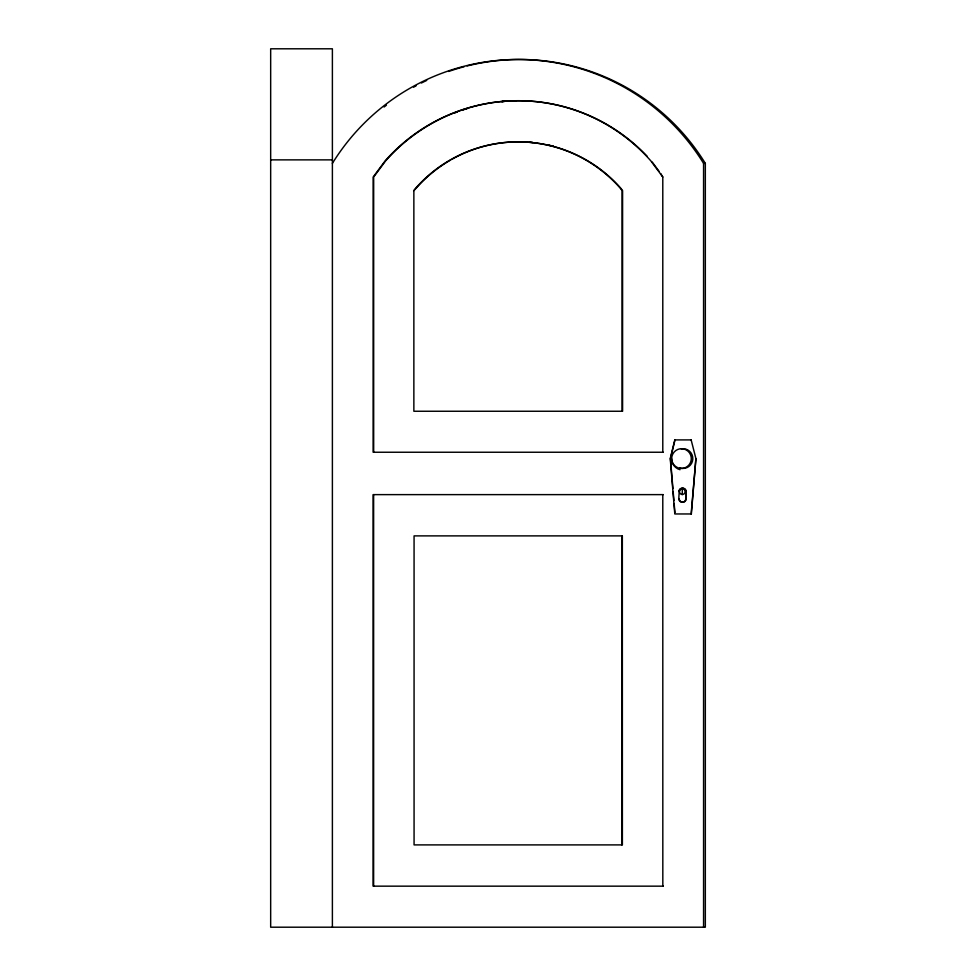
<?xml version="1.0" encoding="UTF-8"?>
<svg xmlns="http://www.w3.org/2000/svg" width="976" height="976" viewBox="0 0 976 976"><rect width="100%" height="100%" fill="white"/><g stroke="black" fill="none" stroke-linecap="round" stroke-linejoin="round"><path stroke-width="1.46" d="M691.142 513.962L695.912 458.586L691.35 513.962L674.806 513.962L670.244 458.586L674.806 439.908L691.35 439.908M672.915 488.512L670.439 458.586L675.014 439.908M663.29 452.242L373.161 452.242L373.161 177.022L385.081 160.942A178.974 177.632 90 0 1 650.882 160.942L662.789 177.022L662.789 452.242M373.674 452.242L373.674 177.022L385.581 160.942A178.974 177.632 90 0 1 647.332 156.489M452.034 159.21A137.823 136.786 -90 0 1 620.821 188.246L622.59 190.637L622.59 411.25L413.861 411.25L413.861 190.637L415.63 188.246A137.823 136.786 -90 0 1 620.321 188.246L622.09 190.637L622.09 411.25M681.211 448.875L683.773 448.74A9.87 9.797 -90 0 1 684.737 468.297L682.187 468.419A9.87 9.797 -90 0 1 679.686 467.882M270.669 159.869L332.389 159.869M332.389 163.382A220.21 218.563 -90 0 1 703.574 163.382L705.331 163.382L705.331 927.2L270.669 927.2L270.669 48.8L332.389 48.8L332.389 927.2M662.789 177.022L660.74 173.582M413.861 190.637L416.13 188.246A137.823 136.786 -90 0 1 450.778 159.93M678.784 491.209A3.562 3.538 -90 0 1 685.786 491.209L685.786 498.724A3.526 3.501 -90 0 1 682.285 502.25A3.526 3.501 -90 0 1 678.784 498.724L679.235 491.209A3.562 3.538 -90 0 1 680.418 489M663.29 494.625L373.125 494.625L373.125 886.159L663.338 886.159M678.784 498.724L679.235 498.724A3.526 3.501 -90 0 0 679.711 500.481M652.236 162.089L659.032 171.276M691.142 439.908L695.912 458.586M673.159 491.514L673.904 500.493M674.148 503.482L674.892 512.461M703.574 163.382L703.574 927.2M682.285 488.805L682.285 494.527M662.789 494.625L662.826 886.159M621.846 535.885L621.883 844.899M373.625 494.625L373.625 886.159M467.053 65.965A220.21 218.563 -90 0 1 705.331 163.382M384.093 107.018A220.21 218.563 -90 0 1 386.423 105.188M413.58 87.193A220.21 218.563 -90 0 1 416.154 85.778M421.4 83.021A220.21 218.563 -90 0 1 426.719 80.41M448.631 71.455A220.21 218.563 -90 0 1 464.186 66.71M504.738 101.345A178.974 177.632 90 0 0 501.737 101.638A179.011 177.669 -90 0 1 504.738 101.309M454.694 112.948A178.974 177.632 90 0 1 457.5 111.874M461.721 110.349A178.974 177.632 90 0 1 467.431 108.495M513.242 100.809A178.974 177.632 90 0 1 516.243 100.735M681.114 488.525A3.562 3.538 -90 0 1 686.25 491.209L686.25 498.724A3.526 3.501 -90 0 1 680.26 501.213M680.028 469.712A11.517 11.431 -90 0 1 671.549 458.598M529.846 142.24A137.823 136.786 -90 0 1 532.725 142.484M547.914 144.924A137.823 136.786 90 0 1 553.551 146.266M682.261 448.74L679.711 448.875A9.87 9.797 -90 0 0 680.675 468.419L683.224 468.297A9.87 9.797 -90 0 0 682.261 448.74M622.346 535.885L414.068 535.885L414.068 844.899L622.383 844.899L622.346 535.885M682.675 488.817L681.931 488.805A2.879 2.855 -90 0 0 681.907 494.515L682.651 494.527A2.879 2.855 -90 0 0 682.675 488.817"/></g></svg>
